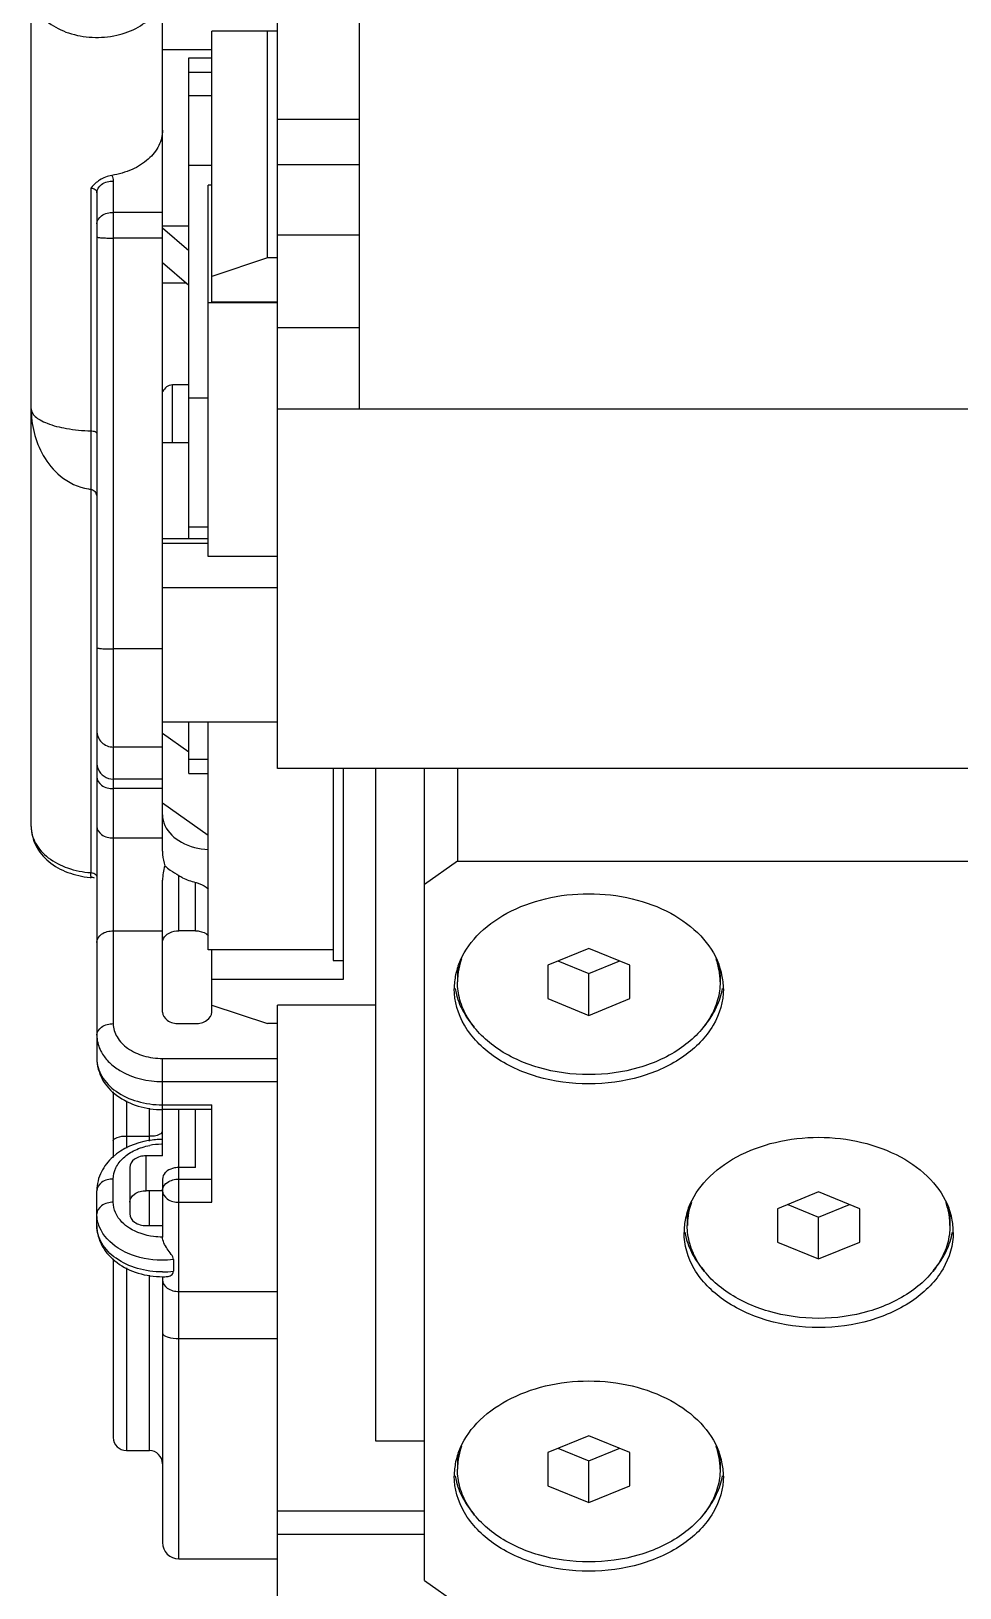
# Model space of a CAD drawing. Header units: millimetres. Extents: x 0 to 841, y 0 to 594.
# Drawn here: x 251.06 to 265.21, y 300.23 to 323.95 of the extents above; entities that cross this region are included whole.
import ezdxf

# ---------------------------------------------------------------- set-up
doc = ezdxf.new("R2010")
doc.units = ezdxf.units.MM
doc.header["$LTSCALE"] = 46.255
doc.layers.get('0').update_dxf_attribs({"linetype": 'CONTINUOUS'})
doc.layers.add('AXIS', color=7, linetype='CONTINUOUS')

msp = doc.modelspace()

# ---------------------------------------------------------------- linework, layer by layer
at = {"color": 7, "linetype": 'CONTINUOUS'}
for p, q in [((254.814, 320.85), (254.814, 344.201)), ((256.064, 318.198), (256.064, 343.443)), ((251.064, 311.834), (251.064, 324.811)), ((253.064, 311.458), (253.064, 324.482)), ((253.814, 319.825), (253.814, 323.951)), ((254.664, 320.497), (254.664, 323.951)), ((253.814, 323.666), (253.064, 323.666)), ((253.464, 316.221), (253.464, 323.545)), ((253.464, 323.545), (253.814, 323.545)), ((253.464, 323.325), (253.814, 323.325)), ((253.464, 322.971), (253.814, 322.971)), ((254.814, 322.608), (256.064, 322.608)), ((253.464, 321.911), (253.814, 321.911)), ((254.814, 321.92), (256.064, 321.92)), ((252.314, 321.666), (252.314, 308.829)), ((251.981, 321.569), (251.973, 321.56)), ((251.973, 321.56), (251.973, 311.13)), ((252.064, 321.49), (252.064, 308.299)), ((253.759, 315.948), (253.759, 321.606)), ((253.814, 321.606), (253.759, 321.606)), ((253.064, 321.19), (252.314, 321.19)), ((253.464, 320.982), (253.064, 320.982)), ((253.064, 320.956), (253.464, 320.611)), ((253.064, 320.797), (252.314, 320.797)), ((254.664, 320.497), (253.814, 320.214)), ((254.814, 320.497), (254.664, 320.497)), ((253.064, 320.426), (253.464, 320.08)), ((253.427, 320.113), (253.064, 320.113)), ((254.814, 319.81), (253.759, 319.81)), ((253.814, 319.825), (254.814, 319.825)), ((254.814, 312.718), (254.814, 319.436)), ((253.214, 317.681), (253.214, 318.56)), ((253.464, 318.56), (253.214, 318.56)), ((253.759, 318.357), (253.464, 318.357)), ((254.814, 318.198), (269.814, 318.198)), ((253.464, 317.681), (253.064, 317.681)), ((253.064, 316.221), (253.759, 316.221)), ((253.759, 316.392), (253.464, 316.392)), ((253.064, 316.148), (253.759, 316.148)), ((254.814, 315.948), (253.759, 315.948)), ((253.064, 315.476), (254.814, 315.476)), ((253.064, 314.538), (252.314, 314.538)), ((253.064, 313.428), (254.814, 313.428)), ((253.464, 312.64), (253.464, 313.428)), ((253.759, 309.956), (253.759, 313.428)), ((253.464, 312.966), (253.064, 313.249)), ((253.064, 313.043), (252.314, 313.043)), ((253.464, 312.86), (253.759, 312.86)), ((253.464, 312.64), (253.759, 312.64)), ((269.814, 312.718), (254.814, 312.718)), ((255.664, 312.718), (255.664, 309.79)), ((255.814, 312.718), (255.814, 309.501)), ((256.314, 302.465), (256.314, 312.718)), ((257.055, 300.344), (257.055, 312.718)), ((257.555, 312.718), (257.555, 311.304)), ((253.064, 312.556), (252.314, 312.556)), ((253.064, 312.411), (252.314, 312.411)), ((253.759, 311.696), (253.064, 312.188)), ((252.314, 311.658), (253.064, 311.658)), ((257.555, 311.304), (257.055, 310.951)), ((257.555, 311.304), (296.055, 311.304)), ((253.064, 309.006), (253.064, 311.013)), ((253.314, 310.243), (253.314, 311.086)), ((253.564, 310.243), (253.564, 310.981)), ((252.314, 310.243), (253.064, 310.243)), ((253.564, 310.243), (253.314, 310.243)), ((255.664, 309.956), (253.759, 309.956)), ((253.814, 309.006), (253.814, 309.956)), ((255.664, 309.79), (255.814, 309.79)), ((259.555, 309.976), (258.93, 309.721)), ((259.085, 309.784), (259.555, 309.592)), ((260.18, 309.721), (259.555, 309.976)), ((259.555, 309.592), (260.026, 309.784)), ((257.555, 309.572), (257.555, 309.466)), ((258.93, 309.721), (258.93, 309.211)), ((259.555, 308.955), (259.555, 309.592)), ((260.18, 309.211), (260.18, 309.721)), ((261.555, 309.572), (261.555, 309.466)), ((255.814, 309.501), (253.814, 309.501)), ((253.814, 309.112), (254.664, 308.829)), ((254.814, 295.571), (254.814, 309.112)), ((256.314, 309.112), (254.814, 309.112)), ((258.93, 309.211), (259.555, 308.955)), ((259.555, 308.955), (260.18, 309.211)), ((253.314, 308.829), (253.564, 308.829)), ((254.814, 308.829), (254.664, 308.829)), ((253.064, 306.814), (253.064, 308.299)), ((253.064, 308.299), (254.814, 308.299)), ((253.064, 307.945), (254.814, 307.945)), ((252.314, 307.792), (252.314, 306.79)), ((252.514, 307.651), (252.514, 306.931)), ((252.864, 307.039), (252.864, 307.543)), ((253.064, 307.592), (253.814, 307.592)), ((253.814, 307.519), (253.064, 307.519)), ((253.314, 300.674), (253.314, 307.521)), ((253.564, 306.637), (253.564, 307.519)), ((253.814, 306.107), (253.814, 307.592)), ((252.514, 307.117), (252.864, 307.117)), ((252.814, 306.284), (252.814, 306.814)), ((253.064, 306.814), (252.814, 306.814)), ((252.314, 306.107), (252.314, 306.46)), ((252.564, 306.637), (252.564, 305.93)), ((253.064, 306.46), (253.064, 305.577)), ((253.564, 306.637), (253.314, 306.637)), ((253.314, 306.46), (253.814, 306.46)), ((252.064, 305.753), (252.064, 306.284)), ((253.064, 306.284), (252.814, 306.284)), ((252.864, 305.753), (252.864, 306.284)), ((263.055, 306.264), (262.43, 306.009)), ((263.68, 306.009), (263.055, 306.264)), ((253.314, 306.107), (253.814, 306.107)), ((262.43, 306.009), (262.43, 305.498)), ((262.585, 306.072), (263.055, 305.879)), ((263.055, 305.879), (263.526, 306.072)), ((263.68, 305.498), (263.68, 306.009)), ((252.814, 305.753), (253.064, 305.753)), ((261.055, 305.859), (261.055, 305.753)), ((263.055, 305.243), (263.055, 305.879)), ((265.055, 305.859), (265.055, 305.753)), ((262.43, 305.498), (263.055, 305.243)), ((263.055, 305.243), (263.68, 305.498)), ((252.314, 305.247), (252.314, 302.524)), ((252.514, 305.109), (252.514, 302.324)), ((253.231, 305.233), (253.231, 305.056)), ((252.864, 302.324), (252.864, 304.995)), ((253.064, 304.975), (253.064, 300.924)), ((253.314, 304.748), (254.814, 304.748)), ((253.314, 304.031), (254.814, 304.031)), ((257.055, 302.465), (256.314, 302.465)), ((259.555, 302.551), (258.93, 302.296)), ((260.18, 302.296), (259.555, 302.551)), ((252.514, 302.324), (252.864, 302.324)), ((258.93, 302.296), (258.93, 301.786)), ((259.085, 302.359), (259.555, 302.167)), ((259.555, 302.167), (260.026, 302.359)), ((260.18, 301.786), (260.18, 302.296)), ((257.555, 302.147), (257.555, 302.041)), ((259.555, 301.531), (259.555, 302.167)), ((261.555, 302.147), (261.555, 302.041)), ((258.93, 301.786), (259.555, 301.531)), ((259.555, 301.531), (260.18, 301.786)), ((254.814, 301.405), (257.055, 301.405)), ((254.814, 301.051), (257.055, 301.051)), ((253.314, 300.674), (254.814, 300.674)), ((257.055, 300.344), (257.555, 299.99))]:
    msp.add_line(p, q, dxfattribs=at)
for centre, radius, start, end in [((253.214, 318.41), 0.15, 90, 162), ((252.063, 317.768), 0.802, 260.8786, 263.5714), ((252.063, 312.343), 1.289, 265.4305, 266.3066), ((258.561, 309.571), 1.006, 172.4814, 179.9845), ((258.559, 309.466), 1.003, 173.9733, 179.991), ((260.55, 309.571), 1.006, 0.0155, 7.5186), ((260.552, 309.466), 1.003, 0.009, 6.0267), ((253.063, 305.946), 1.045, 90.8626, 100.7203), ((253.064, 305.94), 1.051, 90.0004, 90.8964), ((253.314, 306.288), 0.349, 90.0074, 94.0702), ((262.061, 305.859), 1.006, 172.4814, 179.9845), ((264.05, 305.859), 1.006, 0.0155, 7.5186), ((262.059, 305.753), 1.003, 173.9733, 179.991), ((264.052, 305.753), 1.003, 0.009, 6.0267), ((253.064, 306.453), 1.406, 269.9783, 276.8136), ((253.064, 306.288), 1.315, 270.0516, 273.083), ((252.514, 302.524), 0.2, 180, 270), ((252.864, 302.124), 0.2, 0, 90), ((258.561, 302.147), 1.006, 172.4814, 179.9845), ((260.55, 302.147), 1.006, 0.0155, 7.5186), ((258.559, 302.041), 1.003, 173.9733, 179.991), ((260.552, 302.041), 1.003, 0.009, 6.0267), ((253.314, 300.924), 0.25, 180, 270)]:
    msp.add_arc(centre, radius, start, end, dxfattribs=at)
for points, knots in [([(251.064, 324.562), (251.064, 324.473), (251.119, 324.281), (251.333, 324.056), (251.638, 323.905), (251.996, 323.841), (252.363, 323.871), (252.692, 323.992), (252.944, 324.191), (253.037, 324.375), (253.054, 324.466)], [0, 0, 0, 0, 0.103717, 0.219277, 0.350269, 0.492103, 0.635767, 0.771586, 0.892878, 1, 1, 1, 1]), ([(253.064, 322.441), (253.064, 322.361), (253.021, 322.193), (252.849, 321.983), (252.597, 321.827), (252.398, 321.77), (252.292, 321.753)], [0, 0, 0, 0, 0.21436, 0.449027, 0.712414, 1, 1, 1, 1]), ([(252.292, 321.753), (252.227, 321.742), (252.107, 321.698), (252.018, 321.611), (251.981, 321.569)], [0, 0, 0, 0, 0.541221, 1, 1, 1, 1]), ([(252.064, 321.49), (252.064, 321.538), (252.138, 321.643), (252.253, 321.666), (252.314, 321.666)], [0, 0, 0, 0, 0.440232, 1, 1, 1, 1]), ([(251.973, 321.56), (251.996, 321.559), (252.038, 321.548), (252.064, 321.508), (252.064, 321.49)], [0, 0, 0, 0, 0.558414, 1, 1, 1, 1]), ([(252.064, 321.013), (252.064, 321.061), (252.138, 321.166), (252.253, 321.19), (252.314, 321.19)], [0, 0, 0, 0, 0.440232, 1, 1, 1, 1]), ([(252.064, 320.817), (252.064, 320.815), (252.073, 320.812), (252.085, 320.809), (252.109, 320.805), (252.154, 320.802), (252.223, 320.798), (252.282, 320.797), (252.314, 320.797)], [0, 0, 0, 0, 0.0242, 0.082343, 0.17496, 0.298683, 0.62066, 1, 1, 1, 1]), ([(251.064, 318.198), (251.064, 318.077), (251.094, 317.828), (251.236, 317.467), (251.503, 317.135), (251.781, 317.001), (251.936, 316.976)], [0, 0, 0, 0, 0.225721, 0.458656, 0.710353, 1, 1, 1, 1]), ([(251.064, 318.198), (251.064, 318.154), (251.112, 318.083), (251.207, 318.021), (251.364, 317.948), (251.623, 317.886), (251.848, 317.865), (251.973, 317.861)], [0, 0, 0, 0, 0.129349, 0.221279, 0.336035, 0.633317, 1, 1, 1, 1]), ([(251.973, 317.861), (251.996, 317.86), (252.025, 317.858), (252.064, 317.838), (252.064, 317.827)], [0, 0, 0, 0, 0.672331, 1, 1, 1, 1]), ([(251.973, 316.971), (251.996, 316.968), (252.038, 316.942), (252.056, 316.901), (252.06, 316.882)], [0, 0, 0, 0, 0.541087, 1, 1, 1, 1]), ([(252.064, 314.557), (252.064, 314.555), (252.073, 314.552), (252.085, 314.549), (252.109, 314.546), (252.154, 314.542), (252.223, 314.539), (252.282, 314.538), (252.314, 314.538)], [0, 0, 0, 0, 0.0242, 0.082343, 0.17496, 0.298683, 0.62066, 1, 1, 1, 1]), ([(252.064, 313.292), (252.064, 313.228), (252.117, 313.096), (252.25, 313.043), (252.314, 313.043)], [0, 0, 0, 0, 0.499474, 1, 1, 1, 1]), ([(252.083, 312.71), (252.101, 312.665), (252.167, 312.585), (252.266, 312.556), (252.314, 312.556)], [0, 0, 0, 0, 0.499535, 1, 1, 1, 1]), ([(252.064, 312.588), (252.064, 312.539), (252.138, 312.434), (252.253, 312.411), (252.314, 312.411)], [0, 0, 0, 0, 0.440232, 1, 1, 1, 1]), ([(251.064, 311.834), (251.064, 311.734), (251.117, 311.526), (251.326, 311.279), (251.62, 311.116), (251.844, 311.068), (251.96, 311.058)], [0, 0, 0, 0, 0.233927, 0.475504, 0.731081, 1, 1, 1, 1]), ([(251.064, 311.834), (251.064, 311.746), (251.117, 311.558), (251.325, 311.335), (251.623, 311.182), (251.853, 311.138), (251.973, 311.13)], [0, 0, 0, 0, 0.21119, 0.445971, 0.711731, 1, 1, 1, 1]), ([(252.064, 311.834), (252.064, 311.786), (252.138, 311.681), (252.253, 311.658), (252.314, 311.658)], [0, 0, 0, 0, 0.440232, 1, 1, 1, 1]), ([(253.101, 311.847), (253.15, 311.739), (253.358, 311.552), (253.618, 311.49), (253.759, 311.482)], [0, 0, 0, 0, 0.457281, 1, 1, 1, 1]), ([(253.064, 311.458), (253.064, 311.44), (253.067, 311.364), (253.083, 311.289), (253.099, 311.234)], [0, 0, 0, 0, 0.239246, 1, 1, 1, 1]), ([(253.099, 311.234), (253.123, 311.209), (253.195, 311.158), (253.27, 311.114), (253.314, 311.086)], [0, 0, 0, 0, 0.397886, 1, 1, 1, 1]), ([(251.98, 311.057), (251.978, 311.057), (251.976, 311.066), (251.973, 311.087), (251.973, 311.112), (251.973, 311.13)], [0, 0, 0, 0, 0.076815, 0.271384, 1, 1, 1, 1]), ([(251.973, 311.13), (251.982, 311.13), (252.014, 311.125), (252.047, 311.105), (252.058, 311.084)], [0, 0, 0, 0, 0.280469, 1, 1, 1, 1]), ([(253.314, 311.086), (253.332, 311.074), (253.411, 311.029), (253.497, 310.998), (253.564, 310.981)], [0, 0, 0, 0, 0.240693, 1, 1, 1, 1]), ([(253.564, 310.981), (253.583, 310.976), (253.654, 310.955), (253.723, 310.921), (253.763, 310.882)], [0, 0, 0, 0, 0.259545, 1, 1, 1, 1]), ([(252.064, 310.067), (252.064, 310.115), (252.138, 310.22), (252.253, 310.243), (252.314, 310.243)], [0, 0, 0, 0, 0.440232, 1, 1, 1, 1]), ([(253.064, 310.067), (253.064, 310.078), (253.071, 310.128), (253.106, 310.17), (253.137, 310.192)], [0, 0, 0, 0, 0.234393, 1, 1, 1, 1]), ([(253.137, 310.192), (253.149, 310.2), (253.203, 310.231), (253.267, 310.243), (253.314, 310.243)], [0, 0, 0, 0, 0.23556, 1, 1, 1, 1]), ([(253.564, 310.243), (253.583, 310.243), (253.654, 310.238), (253.725, 310.209), (253.763, 310.174)], [0, 0, 0, 0, 0.267745, 1, 1, 1, 1]), ([(257.618, 309.817), (257.611, 309.797), (257.584, 309.717), (257.567, 309.633), (257.561, 309.571)], [0, 0, 0, 0, 0.252964, 1, 1, 1, 1]), ([(261.55, 309.571), (261.547, 309.592), (261.536, 309.675), (261.514, 309.757), (261.493, 309.817)], [0, 0, 0, 0, 0.247918, 1, 1, 1, 1]), ([(261.555, 309.466), (261.555, 309.373), (261.528, 309.183), (261.41, 308.913), (261.221, 308.667), (260.875, 308.373), (260.312, 308.119), (259.555, 308.017), (258.799, 308.119), (258.235, 308.373), (257.889, 308.667), (257.7, 308.913), (257.582, 309.183), (257.555, 309.373), (257.555, 309.466)], [0, 0, 0, 0, 0.05173, 0.105334, 0.162249, 0.223216, 0.356476, 0.5, 0.643524, 0.776784, 0.837751, 0.894666, 0.94827, 1, 1, 1, 1]), ([(252.064, 308.652), (252.064, 308.701), (252.138, 308.806), (252.253, 308.829), (252.314, 308.829)], [0, 0, 0, 0, 0.440232, 1, 1, 1, 1]), ([(252.314, 308.829), (252.314, 308.759), (252.36, 308.608), (252.534, 308.435), (252.78, 308.324), (252.967, 308.299), (253.064, 308.299)], [0, 0, 0, 0, 0.209484, 0.444665, 0.712006, 1, 1, 1, 1]), ([(253.064, 309.006), (253.064, 308.958), (253.138, 308.853), (253.253, 308.829), (253.314, 308.829)], [0, 0, 0, 0, 0.440232, 1, 1, 1, 1]), ([(253.564, 308.829), (253.625, 308.829), (253.74, 308.853), (253.814, 308.958), (253.814, 309.006)], [0, 0, 0, 0, 0.559768, 1, 1, 1, 1]), ([(252.113, 308.434), (252.121, 308.416), (252.159, 308.344), (252.211, 308.28), (252.255, 308.237)], [0, 0, 0, 0, 0.241164, 1, 1, 1, 1]), ([(252.064, 308.299), (252.064, 308.191), (252.125, 307.967), (252.364, 307.711), (252.692, 307.554), (252.939, 307.519), (253.064, 307.519)], [0, 0, 0, 0, 0.232515, 0.473909, 0.730703, 1, 1, 1, 1]), ([(252.064, 308.299), (252.064, 308.205), (252.125, 308.004), (252.358, 307.774), (252.685, 307.625), (252.935, 307.592), (253.064, 307.592)], [0, 0, 0, 0, 0.209493, 0.444666, 0.711995, 1, 1, 1, 1]), ([(252.255, 308.237), (252.303, 308.19), (252.537, 308.014), (252.84, 307.945), (253.064, 307.945)], [0, 0, 0, 0, 0.230386, 1, 1, 1, 1]), ([(252.94, 307.122), (252.971, 307.127), (253.017, 307.135), (253.064, 307.173), (253.064, 307.191)], [0, 0, 0, 0, 0.638371, 1, 1, 1, 1]), ([(253.064, 307.064), (252.993, 307.064), (252.723, 307.043), (252.455, 306.931), (252.306, 306.797)], [0, 0, 0, 0, 0.261195, 1, 1, 1, 1]), ([(252.314, 307.043), (252.314, 307.069), (252.4, 307.113), (252.466, 307.117), (252.514, 307.117)], [0, 0, 0, 0, 0.35425, 1, 1, 1, 1]), ([(252.314, 306.46), (252.314, 306.519), (252.344, 306.642), (252.467, 306.797), (252.648, 306.913), (252.792, 306.958), (252.869, 306.973)], [0, 0, 0, 0, 0.215193, 0.449927, 0.712799, 1, 1, 1, 1]), ([(252.814, 306.814), (252.753, 306.814), (252.638, 306.791), (252.564, 306.686), (252.564, 306.637)], [0, 0, 0, 0, 0.559768, 1, 1, 1, 1]), ([(252.314, 306.46), (252.253, 306.46), (252.138, 306.437), (252.064, 306.332), (252.064, 306.284)], [0, 0, 0, 0, 0.559768, 1, 1, 1, 1]), ([(253.137, 306.585), (253.126, 306.578), (253.088, 306.546), (253.064, 306.496), (253.064, 306.46)], [0, 0, 0, 0, 0.277318, 1, 1, 1, 1]), ([(253.289, 306.636), (253.275, 306.635), (253.222, 306.628), (253.17, 306.608), (253.137, 306.585)], [0, 0, 0, 0, 0.263239, 1, 1, 1, 1]), ([(252.564, 306.107), (252.564, 306.155), (252.638, 306.26), (252.753, 306.284), (252.814, 306.284)], [0, 0, 0, 0, 0.440232, 1, 1, 1, 1]), ([(253.064, 306.284), (253.064, 306.295), (253.071, 306.346), (253.108, 306.388), (253.139, 306.41)], [0, 0, 0, 0, 0.233992, 1, 1, 1, 1]), ([(253.064, 306.284), (253.064, 306.235), (253.138, 306.13), (253.253, 306.107), (253.314, 306.107)], [0, 0, 0, 0, 0.440263, 1, 1, 1, 1]), ([(252.314, 306.107), (252.253, 306.107), (252.138, 306.084), (252.064, 305.978), (252.064, 305.93)], [0, 0, 0, 0, 0.559768, 1, 1, 1, 1]), ([(252.447, 305.805), (252.407, 305.847), (252.339, 305.94), (252.314, 306.053), (252.314, 306.107)], [0, 0, 0, 0, 0.519136, 1, 1, 1, 1]), ([(261.118, 306.104), (261.111, 306.084), (261.084, 306.004), (261.067, 305.921), (261.061, 305.859)], [0, 0, 0, 0, 0.252964, 1, 1, 1, 1]), ([(265.05, 305.859), (265.047, 305.879), (265.036, 305.963), (265.014, 306.045), (264.993, 306.104)], [0, 0, 0, 0, 0.247918, 1, 1, 1, 1]), ([(252.064, 305.753), (252.064, 305.645), (252.125, 305.421), (252.365, 305.165), (252.693, 305.008), (252.94, 304.973), (253.065, 304.973)], [0, 0, 0, 0, 0.232488, 0.473829, 0.730646, 1, 1, 1, 1]), ([(253.064, 305.046), (252.935, 305.046), (252.685, 305.08), (252.358, 305.228), (252.125, 305.458), (252.064, 305.66), (252.064, 305.753)], [0, 0, 0, 0, 0.288047, 0.555386, 0.790527, 1, 1, 1, 1]), ([(252.564, 305.93), (252.564, 305.882), (252.638, 305.777), (252.753, 305.753), (252.814, 305.753)], [0, 0, 0, 0, 0.440232, 1, 1, 1, 1]), ([(265.055, 305.753), (265.055, 305.66), (265.028, 305.47), (264.91, 305.201), (264.721, 304.954), (264.375, 304.661), (263.812, 304.406), (263.055, 304.304), (262.299, 304.406), (261.735, 304.661), (261.389, 304.954), (261.2, 305.201), (261.082, 305.47), (261.055, 305.66), (261.055, 305.753)], [0, 0, 0, 0, 0.05173, 0.105334, 0.162249, 0.223216, 0.356476, 0.5, 0.643524, 0.776784, 0.837751, 0.894666, 0.94827, 1, 1, 1, 1]), ([(252.531, 305.332), (252.482, 305.354), (252.309, 305.445), (252.161, 305.597), (252.106, 305.728)], [0, 0, 0, 0, 0.275501, 1, 1, 1, 1]), ([(253.064, 305.577), (253.018, 305.577), (252.844, 305.588), (252.67, 305.644), (252.561, 305.713)], [0, 0, 0, 0, 0.26147, 1, 1, 1, 1]), ([(253.231, 305.233), (253.231, 305.262), (253.193, 305.32), (253.135, 305.397), (253.084, 305.483), (253.064, 305.547), (253.064, 305.577)], [0, 0, 0, 0, 0.226231, 0.49545, 0.767946, 1, 1, 1, 1]), ([(253.231, 305.233), (253.171, 305.226), (252.934, 305.213), (252.692, 305.26), (252.531, 305.332)], [0, 0, 0, 0, 0.255552, 1, 1, 1, 1]), ([(253.135, 304.975), (253.156, 304.976), (253.2, 304.991), (253.231, 305.033), (253.231, 305.056)], [0, 0, 0, 0, 0.482722, 1, 1, 1, 1]), ([(253.064, 304.925), (253.064, 304.877), (253.138, 304.772), (253.253, 304.748), (253.314, 304.748)], [0, 0, 0, 0, 0.440232, 1, 1, 1, 1]), ([(253.064, 304.118), (253.064, 304.086), (253.174, 304.035), (253.254, 304.031), (253.314, 304.031)], [0, 0, 0, 0, 0.348793, 1, 1, 1, 1]), ([(257.618, 302.392), (257.611, 302.372), (257.584, 302.292), (257.567, 302.209), (257.561, 302.146)], [0, 0, 0, 0, 0.252964, 1, 1, 1, 1]), ([(261.55, 302.146), (261.547, 302.167), (261.536, 302.25), (261.514, 302.332), (261.493, 302.392)], [0, 0, 0, 0, 0.247918, 1, 1, 1, 1]), ([(261.555, 302.041), (261.555, 301.948), (261.528, 301.758), (261.41, 301.488), (261.221, 301.242), (260.875, 300.949), (260.312, 300.694), (259.555, 300.592), (258.799, 300.694), (258.235, 300.949), (257.889, 301.242), (257.7, 301.488), (257.582, 301.758), (257.555, 301.948), (257.555, 302.041)], [0, 0, 0, 0, 0.05173, 0.105334, 0.162249, 0.223216, 0.356476, 0.5, 0.643524, 0.776784, 0.837751, 0.894666, 0.94827, 1, 1, 1, 1])]:
    msp.add_open_spline(points, degree=3, knots=knots, dxfattribs=at)
for points in [[(252.292, 321.753), (252.306, 321.726), (252.314, 321.696), (252.314, 321.666)], [(252.064, 312.805), (252.064, 312.773), (252.071, 312.74), (252.083, 312.71)], [(253.064, 312.011), (253.064, 311.955), (253.077, 311.898), (253.101, 311.847)], [(253.099, 311.234), (253.078, 311.162), (253.064, 311.088), (253.064, 311.013)], [(252.028, 311.048), (252.013, 311.053), (251.996, 311.056), (251.98, 311.057)], [(252.058, 311.084), (252.062, 311.077), (252.064, 311.068), (252.064, 311.06)], [(252.064, 308.652), (252.064, 308.578), (252.082, 308.502), (252.113, 308.434)], [(252.864, 307.117), (252.89, 307.117), (252.915, 307.119), (252.94, 307.122)], [(252.306, 306.797), (252.236, 306.733), (252.176, 306.657), (252.133, 306.572)], [(252.133, 306.572), (252.089, 306.484), (252.064, 306.383), (252.064, 306.284)], [(253.221, 306.448), (253.251, 306.456), (253.283, 306.46), (253.314, 306.46)], [(253.139, 306.41), (253.164, 306.427), (253.192, 306.44), (253.221, 306.448)], [(252.106, 305.728), (252.079, 305.791), (252.064, 305.861), (252.064, 305.93)], [(252.561, 305.713), (252.52, 305.739), (252.482, 305.77), (252.447, 305.805)]]:
    msp.add_open_spline(points, degree=3, dxfattribs=at)
at = {"layer": 'AXIS', "color": 7, "linetype": 'CONTINUOUS'}
for p, q in [((254.814, 323.951), (253.814, 323.951)), ((254.814, 319.436), (254.814, 320.85)), ((254.814, 320.85), (256.064, 320.85)), ((254.814, 319.436), (256.064, 319.436))]:
    msp.add_line(p, q, dxfattribs=at)
for centre, radius, start, end in [((258.545, 309.358), 1.04, 167.9498, 179.9332), ((258.592, 309.348), 1.088, 160.9426, 167.9565), ((258.618, 309.34), 1.116, 159.2598, 160.9616), ((260.492, 309.34), 1.116, 19.0384, 20.7402), ((260.519, 309.348), 1.088, 12.0435, 19.0574), ((260.566, 309.358), 1.04, 0.0668, 12.0502), ((262.092, 305.636), 1.088, 160.9426, 167.9565), ((262.118, 305.627), 1.116, 159.2598, 160.9616), ((263.992, 305.627), 1.116, 19.0384, 20.7402), ((264.019, 305.636), 1.088, 12.0435, 19.0574), ((262.045, 305.646), 1.04, 167.9498, 179.9332), ((264.066, 305.646), 1.04, 0.0668, 12.0502), ((258.592, 301.924), 1.088, 160.9426, 167.9565), ((258.618, 301.915), 1.116, 159.2598, 160.9616), ((260.492, 301.915), 1.116, 19.0384, 20.7402), ((260.519, 301.924), 1.088, 12.0435, 19.0574), ((258.545, 301.934), 1.04, 167.9498, 179.9332), ((260.566, 301.934), 1.04, 0.0668, 12.0502)]:
    msp.add_arc(centre, radius, start, end, dxfattribs=at)
for points, knots in [([(257.575, 309.735), (257.635, 309.894), (257.843, 310.203), (258.311, 310.544), (258.901, 310.76), (259.555, 310.834), (260.209, 310.76), (260.799, 310.544), (261.268, 310.203), (261.475, 309.894), (261.535, 309.735)], [0, 0, 0, 0, 0.107508, 0.227889, 0.360393, 0.5, 0.639607, 0.772111, 0.892492, 1, 1, 1, 1]), ([(261.605, 309.36), (261.605, 309.167), (261.48, 308.755), (261.003, 308.282), (260.331, 307.979), (259.555, 307.874), (258.779, 307.979), (258.108, 308.282), (257.63, 308.755), (257.505, 309.167), (257.505, 309.36)], [0, 0, 0, 0, 0.104742, 0.222328, 0.356016, 0.5, 0.643984, 0.777672, 0.895258, 1, 1, 1, 1]), ([(257.52, 309.365), (257.525, 309.333), (257.553, 309.203), (257.605, 309.079), (257.655, 308.992)], [0, 0, 0, 0, 0.245301, 1, 1, 1, 1]), ([(261.455, 308.992), (261.472, 309.022), (261.533, 309.139), (261.574, 309.268), (261.591, 309.365)], [0, 0, 0, 0, 0.256426, 1, 1, 1, 1]), ([(261.075, 306.022), (261.135, 306.182), (261.343, 306.491), (261.811, 306.831), (262.401, 307.048), (263.055, 307.122), (263.709, 307.048), (264.299, 306.831), (264.768, 306.491), (264.975, 306.182), (265.035, 306.022)], [0, 0, 0, 0, 0.107508, 0.227889, 0.360393, 0.5, 0.639607, 0.772111, 0.892492, 1, 1, 1, 1]), ([(265.105, 305.647), (265.105, 305.455), (264.98, 305.043), (264.503, 304.57), (263.831, 304.267), (263.055, 304.162), (262.279, 304.267), (261.608, 304.57), (261.13, 305.043), (261.005, 305.455), (261.005, 305.647)], [0, 0, 0, 0, 0.104742, 0.222328, 0.356016, 0.5, 0.643984, 0.777672, 0.895258, 1, 1, 1, 1]), ([(261.02, 305.653), (261.025, 305.621), (261.053, 305.491), (261.105, 305.367), (261.155, 305.28)], [0, 0, 0, 0, 0.245301, 1, 1, 1, 1]), ([(264.955, 305.28), (264.972, 305.309), (265.033, 305.427), (265.074, 305.555), (265.091, 305.653)], [0, 0, 0, 0, 0.256426, 1, 1, 1, 1]), ([(257.575, 302.31), (257.635, 302.469), (257.843, 302.779), (258.311, 303.119), (258.901, 303.336), (259.555, 303.41), (260.209, 303.336), (260.799, 303.119), (261.268, 302.779), (261.475, 302.469), (261.535, 302.31)], [0, 0, 0, 0, 0.107508, 0.227889, 0.360393, 0.5, 0.639607, 0.772111, 0.892492, 1, 1, 1, 1]), ([(261.605, 301.935), (261.605, 301.743), (261.48, 301.33), (261.003, 300.858), (260.331, 300.554), (259.555, 300.45), (258.779, 300.554), (258.108, 300.858), (257.63, 301.33), (257.505, 301.743), (257.505, 301.935)], [0, 0, 0, 0, 0.104742, 0.222328, 0.356016, 0.5, 0.643984, 0.777672, 0.895258, 1, 1, 1, 1]), ([(257.52, 301.94), (257.525, 301.908), (257.553, 301.779), (257.605, 301.654), (257.655, 301.568)], [0, 0, 0, 0, 0.245301, 1, 1, 1, 1]), ([(261.455, 301.568), (261.472, 301.597), (261.533, 301.715), (261.574, 301.843), (261.591, 301.94)], [0, 0, 0, 0, 0.256426, 1, 1, 1, 1])]:
    msp.add_open_spline(points, degree=3, knots=knots, dxfattribs=at)
for points in [[(257.655, 308.992), (257.7, 308.914), (257.753, 308.841), (257.812, 308.773)], [(261.298, 308.773), (261.357, 308.841), (261.411, 308.914), (261.455, 308.992)], [(261.155, 305.28), (261.2, 305.202), (261.253, 305.128), (261.312, 305.061)], [(264.798, 305.061), (264.857, 305.128), (264.911, 305.202), (264.955, 305.28)], [(257.655, 301.568), (257.7, 301.49), (257.753, 301.416), (257.812, 301.348)], [(261.298, 301.348), (261.357, 301.416), (261.411, 301.49), (261.455, 301.568)]]:
    msp.add_open_spline(points, degree=3, dxfattribs=at)

doc.saveas('drawing.dxf')
